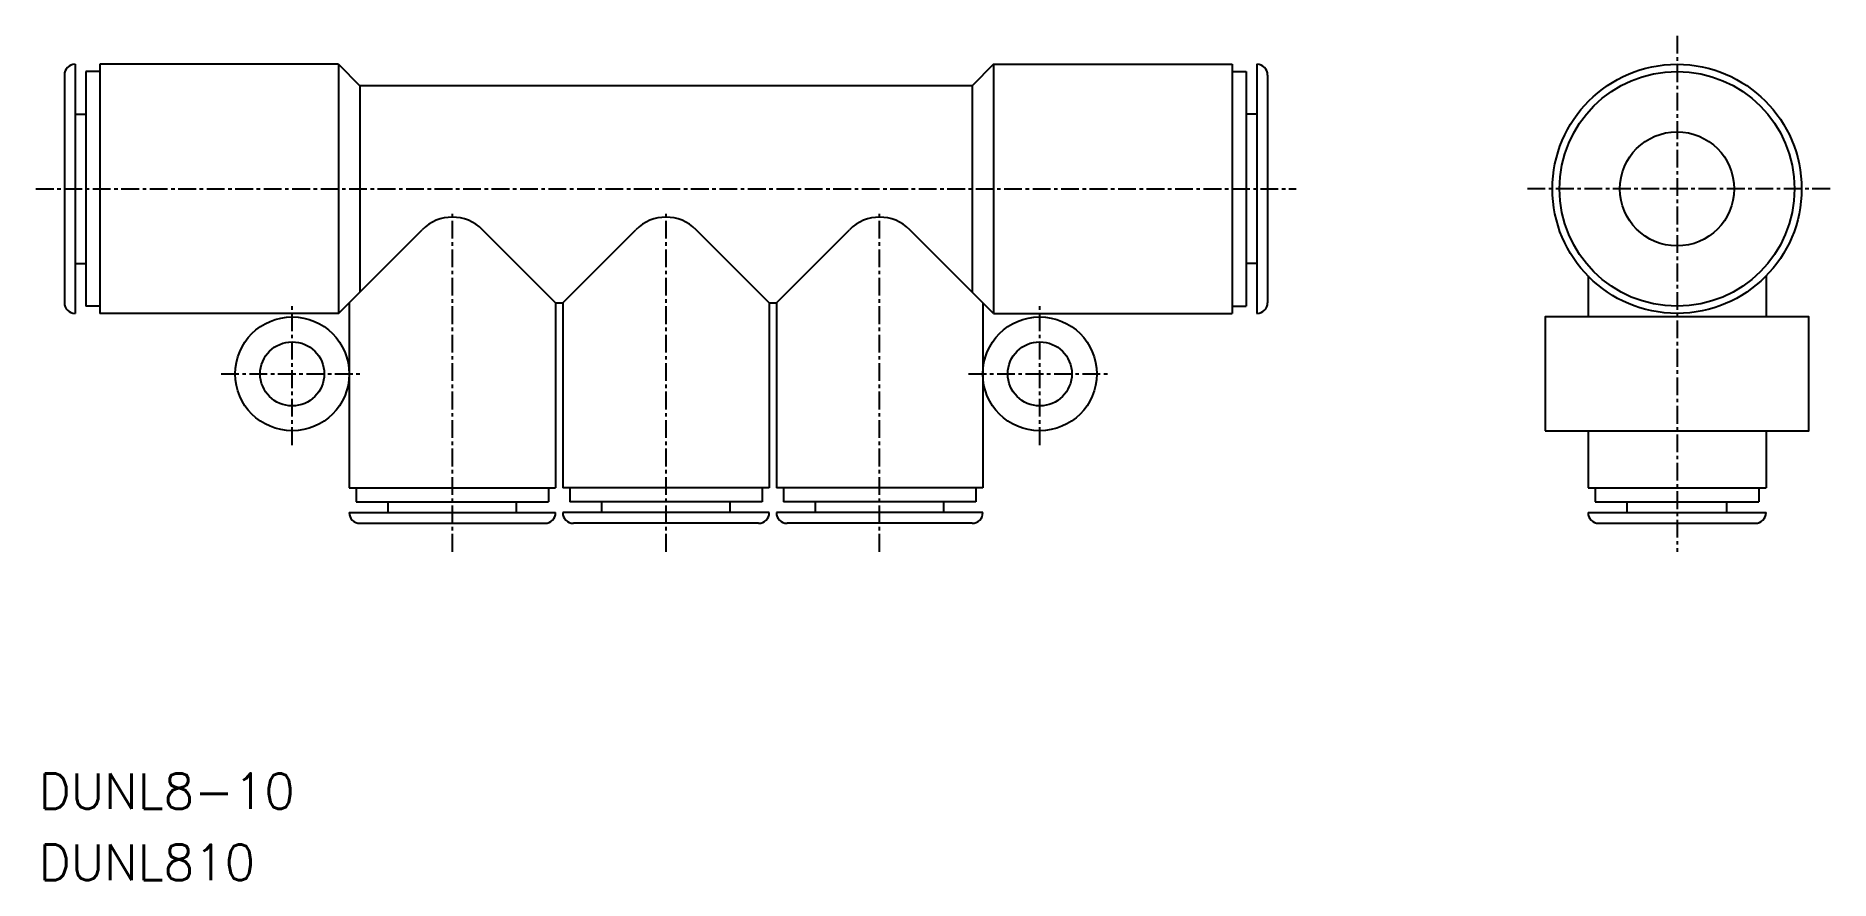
# Model space of a CAD drawing. Extents: x 75 to 201, y 68 to 127.
import ezdxf
from ezdxf.enums import TextEntityAlignment as Align

# ---------------------------------------------------------------- set-up
doc = ezdxf.new("R2010")
doc.units = 0
doc.linetypes.add('CENTER', pattern=[2, 1.25, -0.25, 0.25, -0.25])
doc.layers.get('0').update_dxf_attribs({"linetype": 'CONTINUOUS'})
doc.layers.add('CENTER', color=1, linetype='CENTER')
doc.styles.get("Standard").update_dxf_attribs({"font": 'txt.shx', "bigfont": 'extfont.shx'})

msp = doc.modelspace()

# ---------------------------------------------------------------- linework, layer by layer
at = {"color": 7, "linetype": 'CONTINUOUS'}
for p, q in [((77.5, 125.25), (77.5, 107.75)), ((77.5, 125.25), (77.5, 125.25)), ((78.25, 124.75), (78.25, 108.25)), ((79.25, 124.75), (78.25, 124.75)), ((79.25, 125.25), (79.25, 107.75)), ((96, 125.25), (79.25, 125.25)), ((96, 125.25), (97.5, 123.75)), ((96, 125.25), (96, 107.75)), ((142, 125.25), (140.5, 123.75)), ((142, 125.25), (158.75, 125.25)), ((142, 125.25), (142, 107.75)), ((158.75, 125.25), (158.75, 107.75)), ((158.75, 124.75), (159.75, 124.75)), ((159.75, 124.75), (159.75, 108.25)), ((160.5, 125.25), (160.5, 125.25)), ((160.5, 125.25), (160.5, 107.75)), ((76.75, 124.5), (76.75, 108.5)), ((140.5, 123.75), (97.5, 123.75)), ((97.5, 123.75), (97.5, 109.25)), ((140.5, 123.75), (140.5, 109.25)), ((161.25, 124.5), (161.25, 108.5)), ((77.5, 121.75), (78.25, 121.75)), ((160.5, 121.75), (159.75, 121.75)), ((96, 107.75), (101.88, 113.63)), ((111.25, 108.5), (106.12, 113.63)), ((111.75, 108.5), (116.88, 113.63)), ((126.25, 108.5), (121.12, 113.63)), ((126.75, 108.5), (131.88, 113.63)), ((142, 107.75), (136.12, 113.63)), ((77.5, 111.25), (78.25, 111.25)), ((160.5, 111.25), (159.75, 111.25)), ((183.75, 110.38), (183.75, 107.5)), ((196.25, 110.38), (196.25, 107.5)), ((96.75, 108.5), (96.75, 95.5)), ((111.25, 108.5), (111.75, 108.5)), ((111.25, 108.5), (111.25, 95.5)), ((111.75, 108.5), (111.75, 95.5)), ((126.25, 108.5), (126.75, 108.5)), ((126.25, 108.5), (126.25, 95.5)), ((126.75, 108.5), (126.75, 95.5)), ((141.25, 108.5), (141.25, 95.5)), ((77.5, 107.75), (77.5, 107.75)), ((79.25, 108.25), (78.25, 108.25)), ((96, 107.75), (79.25, 107.75)), ((142, 107.75), (158.75, 107.75)), ((158.75, 108.25), (159.75, 108.25)), ((160.5, 107.75), (160.5, 107.75)), ((183.75, 99.5), (183.75, 95.5)), ((196.25, 99.5), (196.25, 95.5)), ((96.75, 95.5), (111.25, 95.5)), ((97.25, 95.5), (97.25, 94.5)), ((110.75, 95.5), (110.75, 94.5)), ((126.25, 95.5), (111.75, 95.5)), ((112.25, 95.5), (112.25, 94.5)), ((125.75, 95.5), (125.75, 94.5)), ((141.25, 95.5), (126.75, 95.5)), ((127.25, 95.5), (127.25, 94.5)), ((140.75, 95.5), (140.75, 94.5)), ((183.75, 95.5), (196.25, 95.5)), ((184.25, 95.5), (184.25, 94.5)), ((195.75, 95.5), (195.75, 94.5)), ((96.75, 93.75), (96.75, 93.75)), ((96.75, 93.75), (111.25, 93.75)), ((97.25, 94.5), (110.75, 94.5)), ((99.5, 93.75), (99.5, 94.5)), ((108.5, 93.75), (108.5, 94.5)), ((111.25, 93.75), (111.25, 93.75)), ((126.25, 93.75), (111.75, 93.75)), ((111.75, 93.75), (111.75, 93.75)), ((125.75, 94.5), (112.25, 94.5)), ((114.5, 93.75), (114.5, 94.5)), ((123.5, 93.75), (123.5, 94.5)), ((126.25, 93.75), (126.25, 93.75)), ((126.75, 93.75), (126.75, 93.75)), ((141.25, 93.75), (126.75, 93.75)), ((140.75, 94.5), (127.25, 94.5)), ((129.5, 93.75), (129.5, 94.5)), ((138.5, 93.75), (138.5, 94.5)), ((141.25, 93.75), (141.25, 93.75)), ((183.75, 93.75), (183.75, 93.75)), ((183.75, 93.75), (196.25, 93.75)), ((184.25, 94.5), (195.75, 94.5)), ((186.5, 93.75), (186.5, 94.5)), ((193.5, 93.75), (193.5, 94.5)), ((196.25, 93.75), (196.25, 93.75)), ((97.5, 93), (110.5, 93)), ((125.5, 93), (112.5, 93)), ((140.5, 93), (127.5, 93)), ((184.5, 93), (195.5, 93))]:
    msp.add_line(p, q, dxfattribs=at)
at = {"color": 1, "linetype": 'CENTER'}
for p, q in [((74.75, 116.5), (163.25, 116.5)), ((104, 91), (104, 115)), ((119, 91), (119, 115)), ((134, 91), (134, 115)), ((92.75, 98.5), (92.75, 108.5)), ((145.25, 98.5), (145.25, 108.5)), ((87.75, 103.5), (97.75, 103.5)), ((140.25, 103.5), (150.25, 103.5))]:
    msp.add_line(p, q, dxfattribs=at)
at = {"color": 7, "linetype": 'CONTINUOUS'}
msp.add_lwpolyline([(180.75, 99.5), (199.25, 99.5), (199.25, 107.5), (180.75, 107.5)], close=True, dxfattribs=at)
for centre, radius in [((190, 116.5), 8.75), ((190, 116.5), 8.25), ((190, 116.5), 4.01), ((92.75, 103.5), 4), ((145.25, 103.5), 4), ((92.75, 103.5), 2.25), ((145.25, 103.5), 2.25)]:
    msp.add_circle(centre, radius, dxfattribs=at)
for centre, radius, start, end in [((77.5, 124.5), 0.75, 90, 180), ((160.5, 124.5), 0.75, 0, 90), ((104, 111.51), 3, 45, 135), ((119, 111.51), 3, 45, 135), ((134, 111.51), 3, 45, 135), ((77.5, 108.5), 0.75, 180, 270), ((160.5, 108.5), 0.75, 270, 0), ((97.5, 93.75), 0.75, 180, 270), ((110.5, 93.75), 0.75, 270, 0), ((112.5, 93.75), 0.75, 180, 270), ((125.5, 93.75), 0.75, 270, 0), ((127.5, 93.75), 0.75, 180, 270), ((140.5, 93.75), 0.75, 270, 0), ((184.5, 93.75), 0.75, 180, 270), ((195.5, 93.75), 0.75, 270, 0)]:
    msp.add_arc(centre, radius, start, end, dxfattribs=at)
at = {"layer": 'CENTER', "color": 1, "linetype": 'CENTER'}
for p, q in [((190, 127.25), (190, 91)), ((200.75, 116.5), (179.25, 116.5))]:
    msp.add_line(p, q, dxfattribs=at)

# ---------------------------------------------------------------- texts
at = {"color": 7, "linetype": 'CONTINUOUS'}
for s, p in [('DUNL8-10', (74.94, 74.18)), ('DUNL810', (74.94, 69.18))]:
    msp.add_text(s, height=2.5, dxfattribs=at).set_placement(p, align=Align.MIDDLE_LEFT)

doc.saveas('drawing.dxf')
